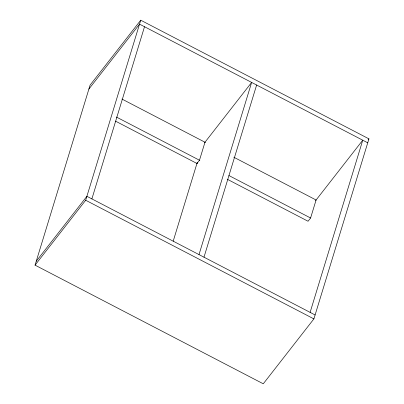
<?xml version="1.0" encoding="UTF-8"?>
<svg xmlns="http://www.w3.org/2000/svg" width="404" height="404" viewBox="0 0 404 404"><rect width="100%" height="100%" fill="white"/><g stroke="black" fill="none" stroke-linecap="round" stroke-linejoin="round"><path stroke-width="0.61" d="M35.057 265.145L90.102 85.103L140.733 20.2L368.943 138.855L313.898 318.897L263.267 383.8L35.057 265.145L85.688 200.243L140.733 20.2M91.885 198.899L144.521 26.735M173.19 241.198L197.298 162.332M204.985 142.228L199.48 160.231L196.95 163.479M199 254.596L251.636 82.426L204.778 142.496M203.99 257.191L256.631 85.022M227.482 179.356L308.055 221.251L310.59 218.003L316.095 200L233.84 157.232M310.11 312.368L362.747 140.198L315.595 200.642M88.9 89.037L139.531 24.139L367.736 142.794M36.264 261.206L86.895 196.304L315.1 314.963M368.17 139.845L368.943 138.855M121.932 99.046L205.303 142.395M116.428 117.049L199.798 160.398M228.896 175.528L310.59 218.003M115.574 121.17L197.268 163.645M85.688 200.243L313.898 318.897"/></g></svg>
